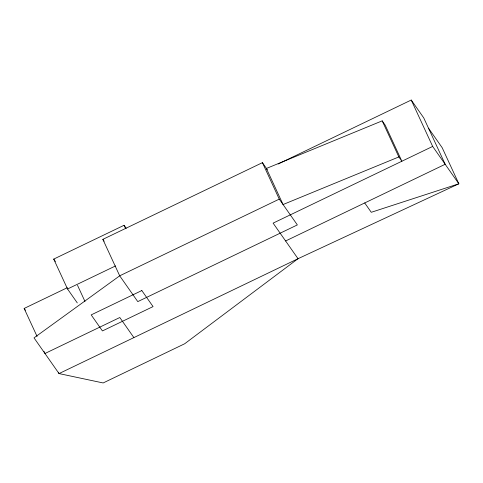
<?xml version="1.0" encoding="UTF-8"?>
<svg xmlns="http://www.w3.org/2000/svg" width="483" height="483" viewBox="0 0 483 483"><rect width="100%" height="100%" fill="white"/><g stroke="black" fill="none" stroke-linecap="round" stroke-linejoin="round"><path stroke-width="0.72" d="M77.292 302.919L67.542 288.997L53.722 259.099L124.083 225.277L126.202 228.302M262.42 162.656L279.265 199.117L297.347 224.921L137.782 301.621L119.699 275.817L102.855 239.357L262.42 162.656L266.725 168.802M278.154 164.015L411.238 100.041L423.742 117.888L445.175 164.274L285.61 240.975M37.082 336.434L24.15 308.45L67.3 287.705M67.542 288.997L115.576 265.91M279.265 199.117L119.699 275.817L34.021 337.877L59.041 373.582L103.151 382.959L184.657 343.775L298.029 258.701L458.85 183.788L442.18 147.707L428.506 128.194M364.713 202.951L371.264 212.297L458.85 183.788L432.671 146.427L273.106 223.128L298.029 258.701L59.041 373.582L58.407 372.218M398.861 156.933L283.068 204.538L266.399 168.464L382.192 120.859L385.199 125.157L401.874 161.231L398.861 156.933L382.192 120.859M266.399 168.464L267.25 169.678M102.855 239.357L104.141 241.204M133.882 337.605L119.802 317.518L44.967 353.496L44.019 351.449M53.722 259.099L55.418 261.52M24.15 308.45L25.43 310.273M411.238 100.041L432.671 146.427M124.083 225.277L125.652 228.676M77.522 285.314L84.978 301.446M141.821 290.555L91.19 314.892L102.432 330.933L153.063 306.596L141.821 290.555"/></g></svg>
